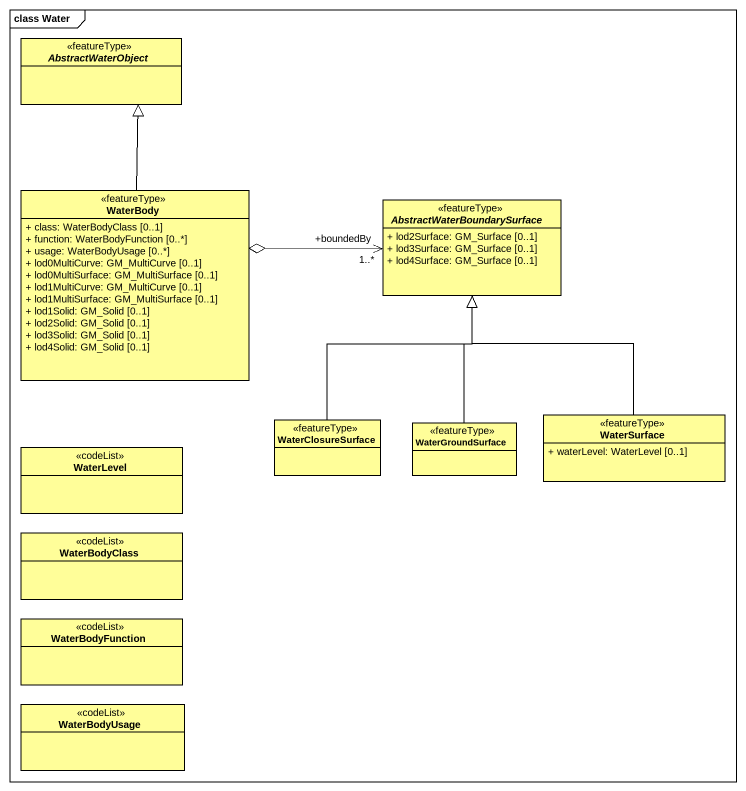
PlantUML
@startuml
mainframe class Water
hide circle
hide empty members
skinparam classAttributeIconSize 0
abstract class AbstractWaterObject <<featureType>> #FFFE99
class WaterBody <<featureType>> #FFFE99 {
  + class: WaterBodyClass [0..1]
  + function: WaterBodyFunction [0..*]
  + usage: WaterBodyUsage [0..*]
  + lod0MultiCurve: GM_MultiCurve [0..1]
  + lod0MultiSurface: GM_MultiSurface [0..1]
  + lod1MultiCurve: GM_MultiCurve [0..1]
  + lod1MultiSurface: GM_MultiSurface [0..1]
  + lod1Solid: GM_Solid [0..1]
  + lod2Solid: GM_Solid [0..1]
  + lod3Solid: GM_Solid [0..1]
  + lod4Solid: GM_Solid [0..1]
}
abstract class AbstractWaterBoundarySurface <<featureType>> #FFFE99 {
  + lod2Surface: GM_Surface [0..1]
  + lod3Surface: GM_Surface [0..1]
  + lod4Surface: GM_Surface [0..1]
}
class WaterClosureSurface <<featureType>> #FFFE99
class WaterGroundSurface <<featureType>> #FFFE99
class WaterSurface <<featureType>> #FFFE99 {
  + waterLevel: WaterLevel [0..1]
}
class WaterLevel <<codeList>> #FFFE99
class WaterBodyClass <<codeList>> #FFFE99
class WaterBodyFunction <<codeList>> #FFFE99
class WaterBodyUsage <<codeList>> #FFFE99
WaterBody -up-|> AbstractWaterObject
WaterBody o-right-> "+boundedBy\n1..*" AbstractWaterBoundarySurface
WaterClosureSurface -up-|> AbstractWaterBoundarySurface
WaterGroundSurface -up-|> AbstractWaterBoundarySurface
WaterSurface -up-|> AbstractWaterBoundarySurface
@enduml
